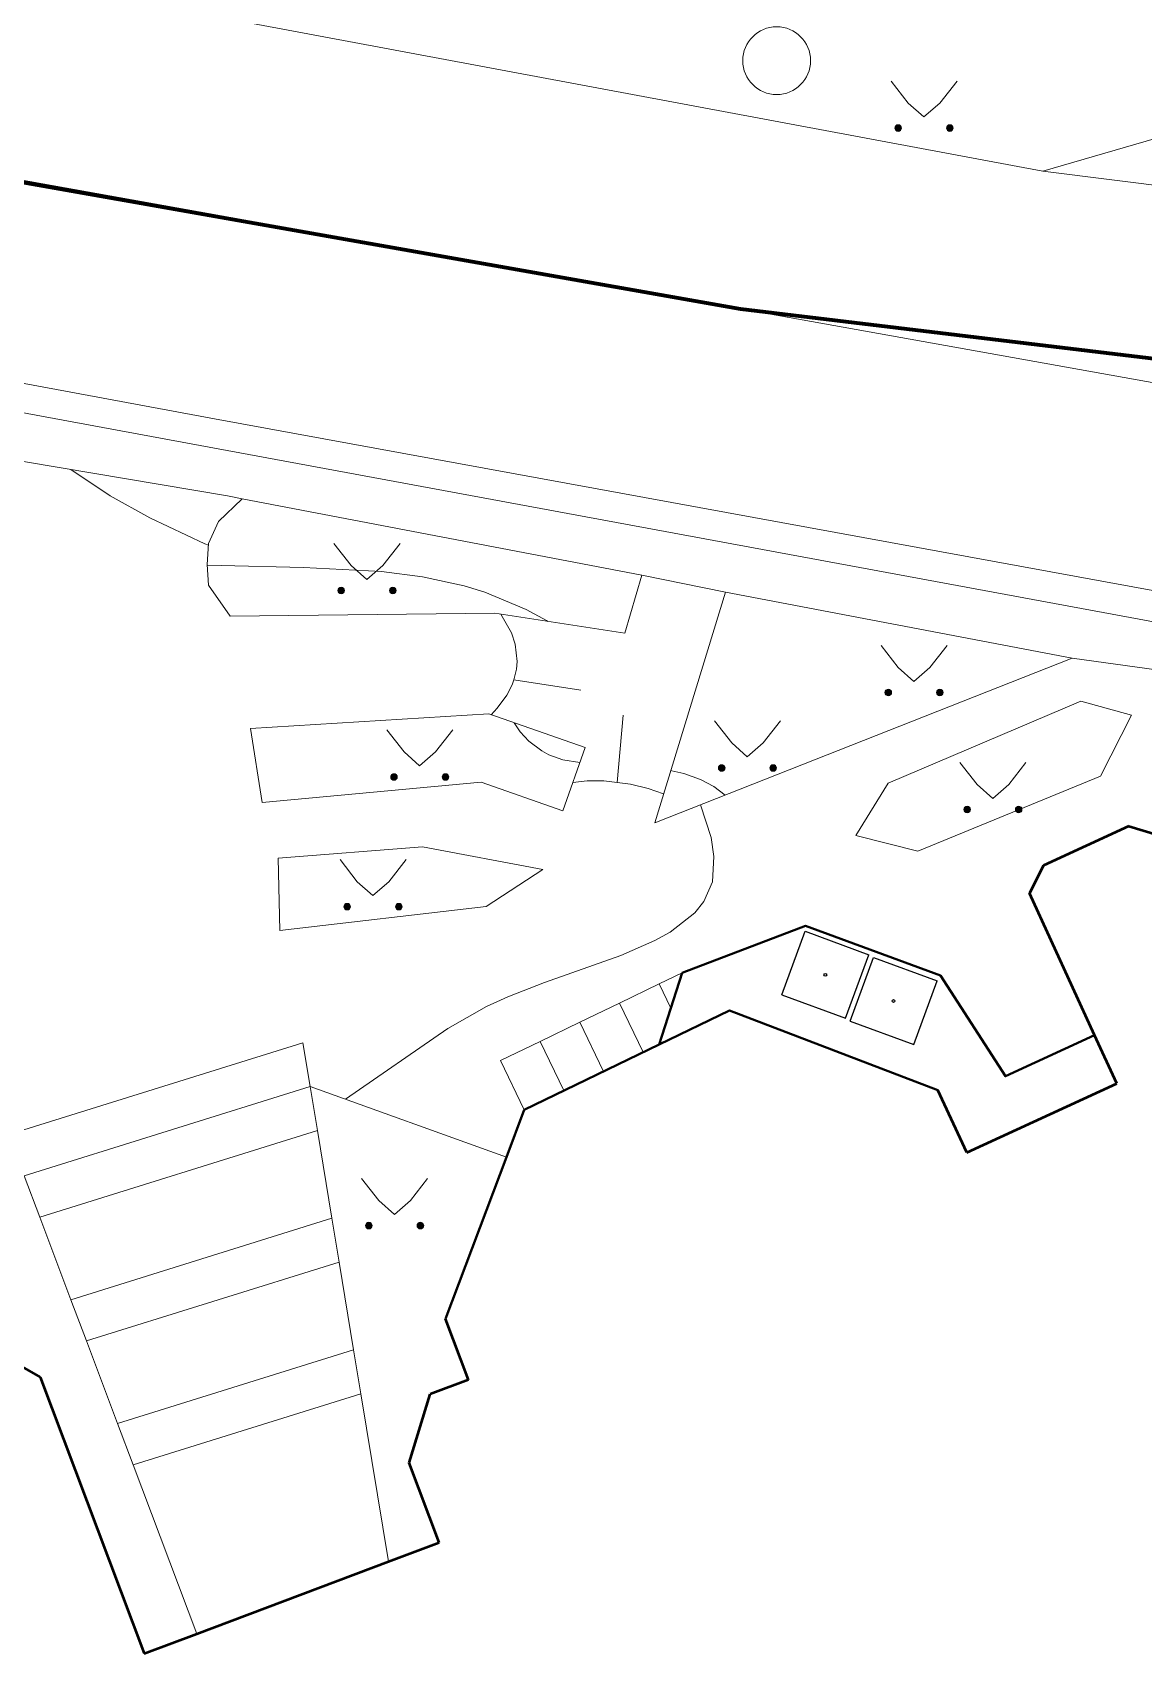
# Model space of a CAD drawing. Extents: x 1000 to 4000, y -5000 to -1000.
# Drawn here: x 1632.51 to 1665.31, y -4673.77 to -4625.92 of the extents above; entities that cross this region are included whole.
import ezdxf

# ---------------------------------------------------------------- set-up
doc = ezdxf.new("R2010")
doc.units = 0
doc.header["$MEASUREMENT"] = 0
for name, color, linetype in [('7', 7, 'CONTINUOUS'), ('границы команд_1', 10, 'CONTINUOUS'), ('СЛОЙ_11', 7, 'CONTINUOUS'), ('СЛОЙ_24', 7, 'CONTINUOUS'), ('СЛОЙ_3', 7, 'CONTINUOUS'), ('СЛОЙ_41', 7, 'CONTINUOUS'), ('СЛОЙ_44', 7, 'CONTINUOUS'), ('СЛОЙ_50', 7, 'CONTINUOUS'), ('СЛОЙ_51', 7, 'CONTINUOUS'), ('СЛОЙ_52', 7, 'CONTINUOUS'), ('СЛОЙ_6', 7, 'CONTINUOUS'), ('СЛОЙ_7', 7, 'CONTINUOUS')]:
    doc.layers.add(name, color=color, linetype=linetype)

# ---------------------------------------------------------------- blocks, each defined once
blk = doc.blocks.new('108_1')
at = {"layer": '7', "color": 121, "linetype": 'Continuous'}
for p, q in [((-1, -0.999), (-1.001, 1.001)), ((-1.001, 1.001), (1, 1.001)), ((0.999, -0.999), (1, 1.001)), ((-1, -0.999), (0.999, -0.999))]:
    blk.add_line(p, q, dxfattribs=at)
blk.add_circle((-0.001, 0.001), 0.041, dxfattribs=at)

msp = doc.modelspace()

# ---------------------------------------------------------------- linework, layer by layer
at = {"layer": 'границы команд_1', "color": 6, "lineweight": 100}
msp.add_lwpolyline([(1232.111, -4386.007), (1363.196, -4532.866), (1381.723, -4552.503), (1403.927, -4569.932), (1443.727, -4590.948), (1468.129, -4601.74), (1562.694, -4618.098), (1653.409, -4634.074), (1688.722, -4638.313), (1704.485, -4638.313), (1722.793, -4634.02), (1760.924, -4607.283), (1770.05, -4590.328), (1775.59, -4571.416), (1777.872, -4554.135), (1774.938, -4530.659), (1770.702, -4517.779), (1633.084, -4319.391), (1619.805, -4295.078), (1612.961, -4276.819), (1612.961, -4259.864)], dxfattribs=at)
at = {"layer": 'СЛОЙ_11', "color": 253, "linetype": 'Continuous', "lineweight": 0}
msp.add_line((1646.498, -4659.114), (1640.703, -4657.035), dxfattribs=at)
at = {"layer": 'СЛОЙ_24', "color": 253, "linetype": 'Continuous', "lineweight": 0}
for points in [[(1520.457, -4618.497), (1520.981, -4617.537), (1522.14, -4616.667), (1523.768, -4616.556), (1544.202, -4620.057), (1585.706, -4627.557), (1601.358, -4630.546), (1637.879, -4637.326), (1671.334, -4643.445), (1676.496, -4643.885)], [(1638.261, -4625.515), (1662.334, -4630.006)], [(1662.334, -4630.006), (1673.93, -4626.645)], [(1625.361, -4637.419), (1625.393, -4637.425), (1638.263, -4639.599), (1638.7, -4639.682)], [(1638.7, -4639.682), (1638.001, -4640.351), (1637.708, -4640.999), (1637.667, -4641.626), (1637.708, -4642.233), (1638.342, -4643.145), (1646.155, -4643.061), (1649.999, -4643.647), (1650.5, -4641.933)], [(1638.7, -4639.682), (1650.5, -4641.933)], [(1650.5, -4641.933), (1652.965, -4642.434)], [(1663.198, -4644.389), (1676.137, -4646.181), (1676.305, -4646.204), (1684.244, -4646.873), (1689.884, -4647.04), (1695.692, -4646.915), (1702.252, -4646.497), (1708.854, -4645.703), (1716.25, -4644.532), (1721.305, -4643.362), (1724.387, -4642.19)], [(1652.965, -4642.434), (1650.876, -4649.247), (1663.198, -4644.389)], [(1652.965, -4642.434), (1663.198, -4644.389)]]:
    msp.add_lwpolyline(points, dxfattribs=at)
for points in [[(1658.647, -4650.083), (1664.036, -4647.868), (1664.956, -4646.071), (1663.452, -4645.653), (1657.77, -4648.077), (1656.809, -4649.624)], [(1638.946, -4646.46), (1645.983, -4646.034), (1648.82, -4647.028), (1648.168, -4648.89), (1645.756, -4648.046), (1639.287, -4648.646)], [(1639.805, -4652.424), (1645.904, -4651.713), (1647.576, -4650.627), (1644.024, -4649.958), (1639.763, -4650.292)]]:
    msp.add_lwpolyline(points, close=True, dxfattribs=at)
at = {"layer": 'СЛОЙ_3', "color": 253, "linetype": 'Continuous', "lineweight": 0}
msp.add_circle((1654.476, -4626.749), 1, dxfattribs=at)
at = {"layer": 'СЛОЙ_41', "color": 253, "linetype": 'Continuous', "lineweight": 0}
for p, q in [((1657.852, -4627.35), (1658.362, -4628)), ((1659.802, -4627.35), (1659.292, -4628)), ((1658.362, -4628), (1658.822, -4628.41)), ((1659.292, -4628), (1658.822, -4628.41)), ((1641.408, -4641.003), (1641.918, -4641.653)), ((1643.358, -4641.003), (1642.848, -4641.653)), ((1641.918, -4641.653), (1642.378, -4642.063)), ((1642.848, -4641.653), (1642.378, -4642.063)), ((1657.558, -4644.011), (1658.068, -4644.661)), ((1659.508, -4644.011), (1658.998, -4644.661)), ((1658.068, -4644.661), (1658.528, -4645.071)), ((1658.998, -4644.661), (1658.528, -4645.071)), ((1642.965, -4646.506), (1643.475, -4647.156)), ((1644.915, -4646.506), (1644.405, -4647.156)), ((1652.64, -4646.24), (1653.15, -4646.89)), ((1654.59, -4646.24), (1654.08, -4646.89)), ((1653.15, -4646.89), (1653.61, -4647.3)), ((1654.08, -4646.89), (1653.61, -4647.3)), ((1643.475, -4647.156), (1643.935, -4647.566)), ((1644.405, -4647.156), (1643.935, -4647.566)), ((1659.886, -4647.468), (1660.396, -4648.118)), ((1661.836, -4647.468), (1661.326, -4648.118)), ((1660.396, -4648.118), (1660.856, -4648.528)), ((1661.326, -4648.118), (1660.856, -4648.528)), ((1641.586, -4650.334), (1642.096, -4650.984)), ((1643.536, -4650.334), (1643.026, -4650.984)), ((1642.096, -4650.984), (1642.556, -4651.394)), ((1643.026, -4650.984), (1642.556, -4651.394)), ((1642.223, -4659.749), (1642.733, -4660.399)), ((1644.173, -4659.749), (1643.663, -4660.399)), ((1642.733, -4660.399), (1643.193, -4660.809)), ((1643.663, -4660.399), (1643.193, -4660.809))]:
    msp.add_line(p, q, dxfattribs=at)
for centre in [(1658.066, -4628.738), (1659.587, -4628.738), (1641.622, -4642.391), (1643.143, -4642.391), (1657.772, -4645.399), (1659.293, -4645.399), (1652.854, -4647.628), (1654.375, -4647.628), (1643.179, -4647.894), (1644.7, -4647.894), (1660.1, -4648.856), (1661.621, -4648.856), (1641.8, -4651.722), (1643.321, -4651.722), (1642.437, -4661.137), (1643.958, -4661.137)]:
    msp.add_circle(centre, 0.0976, dxfattribs=at)
for points in [[(1657.97, -4628.757), (1657.968, -4628.738), (1657.97, -4628.719)], [(1657.975, -4628.775), (1657.97, -4628.719), (1657.975, -4628.701)], [(1657.97, -4628.757), (1657.97, -4628.719), (1657.975, -4628.775)], [(1657.984, -4628.792), (1657.975, -4628.701), (1657.984, -4628.684)], [(1657.975, -4628.775), (1657.975, -4628.701), (1657.984, -4628.792)], [(1657.997, -4628.807), (1657.984, -4628.684), (1657.997, -4628.669)], [(1657.984, -4628.792), (1657.984, -4628.684), (1657.997, -4628.807)], [(1658.011, -4628.819), (1657.997, -4628.669), (1658.011, -4628.657)], [(1657.997, -4628.807), (1657.997, -4628.669), (1658.011, -4628.819)], [(1658.028, -4628.828), (1658.011, -4628.657), (1658.028, -4628.648)], [(1658.011, -4628.819), (1658.011, -4628.657), (1658.028, -4628.828)], [(1658.047, -4628.834), (1658.028, -4628.648), (1658.047, -4628.642)], [(1658.028, -4628.828), (1658.028, -4628.648), (1658.047, -4628.834)], [(1658.066, -4628.836), (1658.047, -4628.642), (1658.066, -4628.64)], [(1658.047, -4628.834), (1658.047, -4628.642), (1658.066, -4628.836)], [(1659.491, -4628.757), (1659.489, -4628.738), (1659.491, -4628.719)], [(1659.496, -4628.775), (1659.491, -4628.719), (1659.496, -4628.701)], [(1659.491, -4628.757), (1659.491, -4628.719), (1659.496, -4628.775)], [(1659.505, -4628.792), (1659.496, -4628.701), (1659.505, -4628.684)], [(1659.496, -4628.775), (1659.496, -4628.701), (1659.505, -4628.792)], [(1659.518, -4628.807), (1659.505, -4628.684), (1659.518, -4628.669)], [(1659.505, -4628.792), (1659.505, -4628.684), (1659.518, -4628.807)], [(1659.532, -4628.819), (1659.518, -4628.669), (1659.532, -4628.657)], [(1659.518, -4628.807), (1659.518, -4628.669), (1659.532, -4628.819)], [(1659.549, -4628.828), (1659.532, -4628.657), (1659.549, -4628.648)], [(1659.532, -4628.819), (1659.532, -4628.657), (1659.549, -4628.828)], [(1659.568, -4628.834), (1659.549, -4628.648), (1659.568, -4628.642)], [(1659.549, -4628.828), (1659.549, -4628.648), (1659.568, -4628.834)], [(1659.587, -4628.836), (1659.568, -4628.642), (1659.587, -4628.64)], [(1659.568, -4628.834), (1659.568, -4628.642), (1659.587, -4628.836)], [(1641.54, -4642.445), (1641.531, -4642.354), (1641.54, -4642.337)], [(1641.553, -4642.46), (1641.54, -4642.337), (1641.553, -4642.322)], [(1641.54, -4642.445), (1641.54, -4642.337), (1641.553, -4642.46)], [(1641.567, -4642.472), (1641.553, -4642.322), (1641.567, -4642.31)], [(1641.553, -4642.46), (1641.553, -4642.322), (1641.567, -4642.472)], [(1641.584, -4642.481), (1641.567, -4642.31), (1641.584, -4642.301)], [(1641.567, -4642.472), (1641.567, -4642.31), (1641.584, -4642.481)], [(1641.603, -4642.487), (1641.584, -4642.301), (1641.603, -4642.295)], [(1641.584, -4642.481), (1641.584, -4642.301), (1641.603, -4642.487)], [(1641.622, -4642.489), (1641.603, -4642.295), (1641.622, -4642.293)], [(1641.603, -4642.487), (1641.603, -4642.295), (1641.622, -4642.489)], [(1643.061, -4642.445), (1643.052, -4642.354), (1643.061, -4642.337)], [(1643.074, -4642.46), (1643.061, -4642.337), (1643.074, -4642.322)], [(1643.061, -4642.445), (1643.061, -4642.337), (1643.074, -4642.46)], [(1643.088, -4642.472), (1643.074, -4642.322), (1643.088, -4642.31)], [(1643.074, -4642.46), (1643.074, -4642.322), (1643.088, -4642.472)], [(1643.105, -4642.481), (1643.088, -4642.31), (1643.105, -4642.301)], [(1643.088, -4642.472), (1643.088, -4642.31), (1643.105, -4642.481)], [(1643.124, -4642.487), (1643.105, -4642.301), (1643.124, -4642.295)], [(1643.105, -4642.481), (1643.105, -4642.301), (1643.124, -4642.487)], [(1643.143, -4642.489), (1643.124, -4642.295), (1643.143, -4642.293)], [(1643.124, -4642.487), (1643.124, -4642.295), (1643.143, -4642.489)], [(1641.526, -4642.41), (1641.524, -4642.391), (1641.526, -4642.372)], [(1641.531, -4642.428), (1641.526, -4642.372), (1641.531, -4642.354)], [(1641.526, -4642.41), (1641.526, -4642.372), (1641.531, -4642.428)], [(1641.531, -4642.428), (1641.531, -4642.354), (1641.54, -4642.445)], [(1643.047, -4642.41), (1643.045, -4642.391), (1643.047, -4642.372)], [(1643.052, -4642.428), (1643.047, -4642.372), (1643.052, -4642.354)], [(1643.047, -4642.41), (1643.047, -4642.372), (1643.052, -4642.428)], [(1643.052, -4642.428), (1643.052, -4642.354), (1643.061, -4642.445)], [(1657.676, -4645.418), (1657.674, -4645.399), (1657.676, -4645.38)], [(1657.681, -4645.436), (1657.676, -4645.38), (1657.681, -4645.362)], [(1657.676, -4645.418), (1657.676, -4645.38), (1657.681, -4645.436)], [(1657.69, -4645.453), (1657.681, -4645.362), (1657.69, -4645.345)], [(1657.681, -4645.436), (1657.681, -4645.362), (1657.69, -4645.453)], [(1657.703, -4645.468), (1657.69, -4645.345), (1657.703, -4645.33)], [(1657.69, -4645.453), (1657.69, -4645.345), (1657.703, -4645.468)], [(1657.717, -4645.48), (1657.703, -4645.33), (1657.717, -4645.318)], [(1657.703, -4645.468), (1657.703, -4645.33), (1657.717, -4645.48)], [(1657.734, -4645.489), (1657.717, -4645.318), (1657.734, -4645.309)], [(1657.717, -4645.48), (1657.717, -4645.318), (1657.734, -4645.489)], [(1657.753, -4645.495), (1657.734, -4645.309), (1657.753, -4645.303)], [(1657.734, -4645.489), (1657.734, -4645.309), (1657.753, -4645.495)], [(1657.772, -4645.497), (1657.753, -4645.303), (1657.772, -4645.301)], [(1657.753, -4645.495), (1657.753, -4645.303), (1657.772, -4645.497)], [(1659.197, -4645.418), (1659.195, -4645.399), (1659.197, -4645.38)], [(1659.202, -4645.436), (1659.197, -4645.38), (1659.202, -4645.362)], [(1659.197, -4645.418), (1659.197, -4645.38), (1659.202, -4645.436)], [(1659.211, -4645.453), (1659.202, -4645.362), (1659.211, -4645.345)], [(1659.202, -4645.436), (1659.202, -4645.362), (1659.211, -4645.453)], [(1659.224, -4645.468), (1659.211, -4645.345), (1659.224, -4645.33)], [(1659.211, -4645.453), (1659.211, -4645.345), (1659.224, -4645.468)], [(1659.238, -4645.48), (1659.224, -4645.33), (1659.238, -4645.318)], [(1659.224, -4645.468), (1659.224, -4645.33), (1659.238, -4645.48)], [(1659.255, -4645.489), (1659.238, -4645.318), (1659.255, -4645.309)], [(1659.238, -4645.48), (1659.238, -4645.318), (1659.255, -4645.489)], [(1659.274, -4645.495), (1659.255, -4645.309), (1659.274, -4645.303)], [(1659.255, -4645.489), (1659.255, -4645.309), (1659.274, -4645.495)], [(1659.293, -4645.497), (1659.274, -4645.303), (1659.293, -4645.301)], [(1659.274, -4645.495), (1659.274, -4645.303), (1659.293, -4645.497)], [(1652.758, -4647.647), (1652.756, -4647.628), (1652.758, -4647.609)], [(1652.763, -4647.665), (1652.758, -4647.609), (1652.763, -4647.591)], [(1652.758, -4647.647), (1652.758, -4647.609), (1652.763, -4647.665)], [(1652.772, -4647.682), (1652.763, -4647.591), (1652.772, -4647.574)], [(1652.763, -4647.665), (1652.763, -4647.591), (1652.772, -4647.682)], [(1652.785, -4647.697), (1652.772, -4647.574), (1652.785, -4647.559)], [(1652.772, -4647.682), (1652.772, -4647.574), (1652.785, -4647.697)], [(1652.799, -4647.709), (1652.785, -4647.559), (1652.799, -4647.547)], [(1652.785, -4647.697), (1652.785, -4647.559), (1652.799, -4647.709)], [(1652.816, -4647.718), (1652.799, -4647.547), (1652.816, -4647.538)], [(1652.799, -4647.709), (1652.799, -4647.547), (1652.816, -4647.718)], [(1652.835, -4647.724), (1652.816, -4647.538), (1652.835, -4647.532)], [(1652.816, -4647.718), (1652.816, -4647.538), (1652.835, -4647.724)], [(1652.854, -4647.726), (1652.835, -4647.532), (1652.854, -4647.53)], [(1652.835, -4647.724), (1652.835, -4647.532), (1652.854, -4647.726)], [(1654.279, -4647.647), (1654.277, -4647.628), (1654.279, -4647.609)], [(1654.284, -4647.665), (1654.279, -4647.609), (1654.284, -4647.591)], [(1654.279, -4647.647), (1654.279, -4647.609), (1654.284, -4647.665)], [(1654.293, -4647.682), (1654.284, -4647.591), (1654.293, -4647.574)], [(1654.284, -4647.665), (1654.284, -4647.591), (1654.293, -4647.682)], [(1654.306, -4647.697), (1654.293, -4647.574), (1654.306, -4647.559)], [(1654.293, -4647.682), (1654.293, -4647.574), (1654.306, -4647.697)], [(1654.32, -4647.709), (1654.306, -4647.559), (1654.32, -4647.547)], [(1654.306, -4647.697), (1654.306, -4647.559), (1654.32, -4647.709)], [(1654.337, -4647.718), (1654.32, -4647.547), (1654.337, -4647.538)], [(1654.32, -4647.709), (1654.32, -4647.547), (1654.337, -4647.718)], [(1654.356, -4647.724), (1654.337, -4647.538), (1654.356, -4647.532)], [(1654.337, -4647.718), (1654.337, -4647.538), (1654.356, -4647.724)], [(1654.375, -4647.726), (1654.356, -4647.532), (1654.375, -4647.53)], [(1654.356, -4647.724), (1654.356, -4647.532), (1654.375, -4647.726)], [(1643.083, -4647.913), (1643.081, -4647.894), (1643.083, -4647.875)], [(1643.088, -4647.931), (1643.083, -4647.875), (1643.088, -4647.857)], [(1643.083, -4647.913), (1643.083, -4647.875), (1643.088, -4647.931)], [(1643.097, -4647.948), (1643.088, -4647.857), (1643.097, -4647.84)], [(1643.088, -4647.931), (1643.088, -4647.857), (1643.097, -4647.948)], [(1643.11, -4647.963), (1643.097, -4647.84), (1643.11, -4647.825)], [(1643.097, -4647.948), (1643.097, -4647.84), (1643.11, -4647.963)], [(1643.124, -4647.975), (1643.11, -4647.825), (1643.124, -4647.813)], [(1643.11, -4647.963), (1643.11, -4647.825), (1643.124, -4647.975)], [(1643.141, -4647.984), (1643.124, -4647.813), (1643.141, -4647.804)], [(1643.124, -4647.975), (1643.124, -4647.813), (1643.141, -4647.984)], [(1643.16, -4647.99), (1643.141, -4647.804), (1643.16, -4647.798)], [(1643.141, -4647.984), (1643.141, -4647.804), (1643.16, -4647.99)], [(1643.179, -4647.992), (1643.16, -4647.798), (1643.179, -4647.796)], [(1643.16, -4647.99), (1643.16, -4647.798), (1643.179, -4647.992)], [(1644.604, -4647.913), (1644.602, -4647.894), (1644.604, -4647.875)], [(1644.609, -4647.931), (1644.604, -4647.875), (1644.609, -4647.857)], [(1644.604, -4647.913), (1644.604, -4647.875), (1644.609, -4647.931)], [(1644.618, -4647.948), (1644.609, -4647.857), (1644.618, -4647.84)], [(1644.609, -4647.931), (1644.609, -4647.857), (1644.618, -4647.948)], [(1644.631, -4647.963), (1644.618, -4647.84), (1644.631, -4647.825)], [(1644.618, -4647.948), (1644.618, -4647.84), (1644.631, -4647.963)], [(1644.645, -4647.975), (1644.631, -4647.825), (1644.645, -4647.813)], [(1644.631, -4647.963), (1644.631, -4647.825), (1644.645, -4647.975)], [(1644.662, -4647.984), (1644.645, -4647.813), (1644.662, -4647.804)], [(1644.645, -4647.975), (1644.645, -4647.813), (1644.662, -4647.984)], [(1644.681, -4647.99), (1644.662, -4647.804), (1644.681, -4647.798)], [(1644.662, -4647.984), (1644.662, -4647.804), (1644.681, -4647.99)], [(1644.7, -4647.992), (1644.681, -4647.798), (1644.7, -4647.796)], [(1644.681, -4647.99), (1644.681, -4647.798), (1644.7, -4647.992)], [(1660.004, -4648.875), (1660.002, -4648.856), (1660.004, -4648.837)], [(1660.009, -4648.893), (1660.004, -4648.837), (1660.009, -4648.819)], [(1660.004, -4648.875), (1660.004, -4648.837), (1660.009, -4648.893)], [(1660.018, -4648.91), (1660.009, -4648.819), (1660.018, -4648.802)], [(1660.009, -4648.893), (1660.009, -4648.819), (1660.018, -4648.91)], [(1660.031, -4648.925), (1660.018, -4648.802), (1660.031, -4648.787)], [(1660.018, -4648.91), (1660.018, -4648.802), (1660.031, -4648.925)], [(1660.045, -4648.937), (1660.031, -4648.787), (1660.045, -4648.775)], [(1660.031, -4648.925), (1660.031, -4648.787), (1660.045, -4648.937)], [(1660.062, -4648.946), (1660.045, -4648.775), (1660.062, -4648.766)], [(1660.045, -4648.937), (1660.045, -4648.775), (1660.062, -4648.946)], [(1660.081, -4648.952), (1660.062, -4648.766), (1660.081, -4648.76)], [(1660.062, -4648.946), (1660.062, -4648.766), (1660.081, -4648.952)], [(1660.1, -4648.954), (1660.081, -4648.76), (1660.1, -4648.758)], [(1660.081, -4648.952), (1660.081, -4648.76), (1660.1, -4648.954)], [(1661.525, -4648.875), (1661.523, -4648.856), (1661.525, -4648.837)], [(1661.53, -4648.893), (1661.525, -4648.837), (1661.53, -4648.819)], [(1661.525, -4648.875), (1661.525, -4648.837), (1661.53, -4648.893)], [(1661.539, -4648.91), (1661.53, -4648.819), (1661.539, -4648.802)], [(1661.53, -4648.893), (1661.53, -4648.819), (1661.539, -4648.91)], [(1661.552, -4648.925), (1661.539, -4648.802), (1661.552, -4648.787)], [(1661.539, -4648.91), (1661.539, -4648.802), (1661.552, -4648.925)], [(1661.566, -4648.937), (1661.552, -4648.787), (1661.566, -4648.775)], [(1661.552, -4648.925), (1661.552, -4648.787), (1661.566, -4648.937)], [(1661.583, -4648.946), (1661.566, -4648.775), (1661.583, -4648.766)], [(1661.566, -4648.937), (1661.566, -4648.775), (1661.583, -4648.946)], [(1661.602, -4648.952), (1661.583, -4648.766), (1661.602, -4648.76)], [(1661.583, -4648.946), (1661.583, -4648.766), (1661.602, -4648.952)], [(1661.621, -4648.954), (1661.602, -4648.76), (1661.621, -4648.758)], [(1661.602, -4648.952), (1661.602, -4648.76), (1661.621, -4648.954)], [(1641.704, -4651.741), (1641.702, -4651.722), (1641.704, -4651.703)], [(1641.709, -4651.759), (1641.704, -4651.703), (1641.709, -4651.685)], [(1641.704, -4651.741), (1641.704, -4651.703), (1641.709, -4651.759)], [(1641.718, -4651.776), (1641.709, -4651.685), (1641.718, -4651.668)], [(1641.709, -4651.759), (1641.709, -4651.685), (1641.718, -4651.776)], [(1641.731, -4651.791), (1641.718, -4651.668), (1641.731, -4651.653)], [(1641.718, -4651.776), (1641.718, -4651.668), (1641.731, -4651.791)], [(1641.745, -4651.803), (1641.731, -4651.653), (1641.745, -4651.641)], [(1641.731, -4651.791), (1641.731, -4651.653), (1641.745, -4651.803)], [(1641.762, -4651.812), (1641.745, -4651.641), (1641.762, -4651.632)], [(1641.745, -4651.803), (1641.745, -4651.641), (1641.762, -4651.812)], [(1641.781, -4651.818), (1641.762, -4651.632), (1641.781, -4651.626)], [(1641.762, -4651.812), (1641.762, -4651.632), (1641.781, -4651.818)], [(1641.8, -4651.82), (1641.781, -4651.626), (1641.8, -4651.624)], [(1641.781, -4651.818), (1641.781, -4651.626), (1641.8, -4651.82)], [(1643.225, -4651.741), (1643.223, -4651.722), (1643.225, -4651.703)], [(1643.23, -4651.759), (1643.225, -4651.703), (1643.23, -4651.685)], [(1643.225, -4651.741), (1643.225, -4651.703), (1643.23, -4651.759)], [(1643.239, -4651.776), (1643.23, -4651.685), (1643.239, -4651.668)], [(1643.23, -4651.759), (1643.23, -4651.685), (1643.239, -4651.776)], [(1643.252, -4651.791), (1643.239, -4651.668), (1643.252, -4651.653)], [(1643.239, -4651.776), (1643.239, -4651.668), (1643.252, -4651.791)], [(1643.266, -4651.803), (1643.252, -4651.653), (1643.266, -4651.641)], [(1643.252, -4651.791), (1643.252, -4651.653), (1643.266, -4651.803)], [(1643.283, -4651.812), (1643.266, -4651.641), (1643.283, -4651.632)], [(1643.266, -4651.803), (1643.266, -4651.641), (1643.283, -4651.812)], [(1643.302, -4651.818), (1643.283, -4651.632), (1643.302, -4651.626)], [(1643.283, -4651.812), (1643.283, -4651.632), (1643.302, -4651.818)], [(1643.321, -4651.82), (1643.302, -4651.626), (1643.321, -4651.624)], [(1643.302, -4651.818), (1643.302, -4651.626), (1643.321, -4651.82)], [(1642.341, -4661.156), (1642.339, -4661.137), (1642.341, -4661.118)], [(1642.346, -4661.174), (1642.341, -4661.118), (1642.346, -4661.1)], [(1642.341, -4661.156), (1642.341, -4661.118), (1642.346, -4661.174)], [(1642.355, -4661.191), (1642.346, -4661.1), (1642.355, -4661.083)], [(1642.346, -4661.174), (1642.346, -4661.1), (1642.355, -4661.191)], [(1642.368, -4661.206), (1642.355, -4661.083), (1642.368, -4661.068)], [(1642.355, -4661.191), (1642.355, -4661.083), (1642.368, -4661.206)], [(1642.382, -4661.218), (1642.368, -4661.068), (1642.382, -4661.056)], [(1642.368, -4661.206), (1642.368, -4661.068), (1642.382, -4661.218)], [(1642.399, -4661.227), (1642.382, -4661.056), (1642.399, -4661.047)], [(1642.382, -4661.218), (1642.382, -4661.056), (1642.399, -4661.227)], [(1642.418, -4661.233), (1642.399, -4661.047), (1642.418, -4661.041)], [(1642.399, -4661.227), (1642.399, -4661.047), (1642.418, -4661.233)], [(1642.437, -4661.235), (1642.418, -4661.041), (1642.437, -4661.039)], [(1642.418, -4661.233), (1642.418, -4661.041), (1642.437, -4661.235)], [(1643.862, -4661.156), (1643.86, -4661.137), (1643.862, -4661.118)], [(1643.867, -4661.174), (1643.862, -4661.118), (1643.867, -4661.1)], [(1643.862, -4661.156), (1643.862, -4661.118), (1643.867, -4661.174)], [(1643.876, -4661.191), (1643.867, -4661.1), (1643.876, -4661.083)], [(1643.867, -4661.174), (1643.867, -4661.1), (1643.876, -4661.191)], [(1643.889, -4661.206), (1643.876, -4661.083), (1643.889, -4661.068)], [(1643.876, -4661.191), (1643.876, -4661.083), (1643.889, -4661.206)], [(1643.903, -4661.218), (1643.889, -4661.068), (1643.903, -4661.056)], [(1643.889, -4661.206), (1643.889, -4661.068), (1643.903, -4661.218)], [(1643.92, -4661.227), (1643.903, -4661.056), (1643.92, -4661.047)], [(1643.903, -4661.218), (1643.903, -4661.056), (1643.92, -4661.227)], [(1643.939, -4661.233), (1643.92, -4661.047), (1643.939, -4661.041)], [(1643.92, -4661.227), (1643.92, -4661.047), (1643.939, -4661.233)], [(1643.958, -4661.235), (1643.939, -4661.041), (1643.958, -4661.039)], [(1643.939, -4661.233), (1643.939, -4661.041), (1643.958, -4661.235)]]:
    msp.add_solid(points, dxfattribs=at)
at = {"layer": 'СЛОЙ_41', "color": 253, "linetype": 'Continuous', "lineweight": 0, "extrusion": (0, 0, -1)}
for points in [[(-1658.066, -4628.836), (-1658.066, -4628.64), (-1658.085, -4628.834)], [(-1658.085, -4628.834), (-1658.066, -4628.64), (-1658.085, -4628.642)], [(-1658.085, -4628.834), (-1658.085, -4628.642), (-1658.103, -4628.828)], [(-1658.103, -4628.828), (-1658.085, -4628.642), (-1658.103, -4628.648)], [(-1658.103, -4628.828), (-1658.103, -4628.648), (-1658.12, -4628.819)], [(-1658.12, -4628.819), (-1658.103, -4628.648), (-1658.12, -4628.657)], [(-1658.12, -4628.819), (-1658.12, -4628.657), (-1658.135, -4628.807)], [(-1658.135, -4628.807), (-1658.12, -4628.657), (-1658.135, -4628.669)], [(-1658.135, -4628.807), (-1658.135, -4628.669), (-1658.147, -4628.792)], [(-1658.147, -4628.792), (-1658.135, -4628.669), (-1658.147, -4628.684)], [(-1658.147, -4628.792), (-1658.147, -4628.684), (-1658.156, -4628.775)], [(-1658.156, -4628.775), (-1658.147, -4628.684), (-1658.156, -4628.701)], [(-1658.156, -4628.775), (-1658.156, -4628.701), (-1658.161, -4628.757)], [(-1658.161, -4628.757), (-1658.156, -4628.701), (-1658.161, -4628.719)], [(-1658.161, -4628.757), (-1658.161, -4628.719), (-1658.163, -4628.738)], [(-1659.587, -4628.836), (-1659.587, -4628.64), (-1659.606, -4628.834)], [(-1659.606, -4628.834), (-1659.587, -4628.64), (-1659.606, -4628.642)], [(-1659.606, -4628.834), (-1659.606, -4628.642), (-1659.624, -4628.828)], [(-1659.624, -4628.828), (-1659.606, -4628.642), (-1659.624, -4628.648)], [(-1659.624, -4628.828), (-1659.624, -4628.648), (-1659.641, -4628.819)], [(-1659.641, -4628.819), (-1659.624, -4628.648), (-1659.641, -4628.657)], [(-1659.641, -4628.819), (-1659.641, -4628.657), (-1659.656, -4628.807)], [(-1659.656, -4628.807), (-1659.641, -4628.657), (-1659.656, -4628.669)], [(-1659.656, -4628.807), (-1659.656, -4628.669), (-1659.668, -4628.792)], [(-1659.668, -4628.792), (-1659.656, -4628.669), (-1659.668, -4628.684)], [(-1659.668, -4628.792), (-1659.668, -4628.684), (-1659.677, -4628.775)], [(-1659.677, -4628.775), (-1659.668, -4628.684), (-1659.677, -4628.701)], [(-1659.677, -4628.775), (-1659.677, -4628.701), (-1659.682, -4628.757)], [(-1659.682, -4628.757), (-1659.677, -4628.701), (-1659.682, -4628.719)], [(-1659.682, -4628.757), (-1659.682, -4628.719), (-1659.684, -4628.738)], [(-1641.622, -4642.489), (-1641.622, -4642.293), (-1641.641, -4642.487)], [(-1641.641, -4642.487), (-1641.622, -4642.293), (-1641.641, -4642.295)], [(-1641.641, -4642.487), (-1641.641, -4642.295), (-1641.659, -4642.481)], [(-1641.659, -4642.481), (-1641.641, -4642.295), (-1641.659, -4642.301)], [(-1641.659, -4642.481), (-1641.659, -4642.301), (-1641.676, -4642.472)], [(-1641.676, -4642.472), (-1641.659, -4642.301), (-1641.676, -4642.31)], [(-1641.676, -4642.472), (-1641.676, -4642.31), (-1641.691, -4642.46)], [(-1641.691, -4642.46), (-1641.676, -4642.31), (-1641.691, -4642.322)], [(-1641.691, -4642.46), (-1641.691, -4642.322), (-1641.703, -4642.445)], [(-1641.703, -4642.445), (-1641.691, -4642.322), (-1641.703, -4642.337)], [(-1641.703, -4642.445), (-1641.703, -4642.337), (-1641.712, -4642.428)], [(-1641.712, -4642.428), (-1641.703, -4642.337), (-1641.712, -4642.354)], [(-1643.143, -4642.489), (-1643.143, -4642.293), (-1643.162, -4642.487)], [(-1643.162, -4642.487), (-1643.143, -4642.293), (-1643.162, -4642.295)], [(-1643.162, -4642.487), (-1643.162, -4642.295), (-1643.18, -4642.481)], [(-1643.18, -4642.481), (-1643.162, -4642.295), (-1643.18, -4642.301)], [(-1643.18, -4642.481), (-1643.18, -4642.301), (-1643.197, -4642.472)], [(-1643.197, -4642.472), (-1643.18, -4642.301), (-1643.197, -4642.31)], [(-1643.197, -4642.472), (-1643.197, -4642.31), (-1643.212, -4642.46)], [(-1643.212, -4642.46), (-1643.197, -4642.31), (-1643.212, -4642.322)], [(-1643.212, -4642.46), (-1643.212, -4642.322), (-1643.224, -4642.445)], [(-1643.224, -4642.445), (-1643.212, -4642.322), (-1643.224, -4642.337)], [(-1643.224, -4642.445), (-1643.224, -4642.337), (-1643.233, -4642.428)], [(-1643.233, -4642.428), (-1643.224, -4642.337), (-1643.233, -4642.354)], [(-1641.712, -4642.428), (-1641.712, -4642.354), (-1641.717, -4642.41)], [(-1641.717, -4642.41), (-1641.712, -4642.354), (-1641.717, -4642.372)], [(-1641.717, -4642.41), (-1641.717, -4642.372), (-1641.719, -4642.391)], [(-1643.233, -4642.428), (-1643.233, -4642.354), (-1643.238, -4642.41)], [(-1643.238, -4642.41), (-1643.233, -4642.354), (-1643.238, -4642.372)], [(-1643.238, -4642.41), (-1643.238, -4642.372), (-1643.24, -4642.391)], [(-1657.772, -4645.497), (-1657.772, -4645.301), (-1657.791, -4645.495)], [(-1657.791, -4645.495), (-1657.772, -4645.301), (-1657.791, -4645.303)], [(-1657.791, -4645.495), (-1657.791, -4645.303), (-1657.809, -4645.489)], [(-1657.809, -4645.489), (-1657.791, -4645.303), (-1657.809, -4645.309)], [(-1657.809, -4645.489), (-1657.809, -4645.309), (-1657.826, -4645.48)], [(-1657.826, -4645.48), (-1657.809, -4645.309), (-1657.826, -4645.318)], [(-1657.826, -4645.48), (-1657.826, -4645.318), (-1657.841, -4645.468)], [(-1657.841, -4645.468), (-1657.826, -4645.318), (-1657.841, -4645.33)], [(-1657.841, -4645.468), (-1657.841, -4645.33), (-1657.853, -4645.453)], [(-1657.853, -4645.453), (-1657.841, -4645.33), (-1657.853, -4645.345)], [(-1657.853, -4645.453), (-1657.853, -4645.345), (-1657.862, -4645.436)], [(-1657.862, -4645.436), (-1657.853, -4645.345), (-1657.862, -4645.362)], [(-1657.862, -4645.436), (-1657.862, -4645.362), (-1657.867, -4645.418)], [(-1657.867, -4645.418), (-1657.862, -4645.362), (-1657.867, -4645.38)], [(-1657.867, -4645.418), (-1657.867, -4645.38), (-1657.869, -4645.399)], [(-1659.293, -4645.497), (-1659.293, -4645.301), (-1659.312, -4645.495)], [(-1659.312, -4645.495), (-1659.293, -4645.301), (-1659.312, -4645.303)], [(-1659.312, -4645.495), (-1659.312, -4645.303), (-1659.33, -4645.489)], [(-1659.33, -4645.489), (-1659.312, -4645.303), (-1659.33, -4645.309)], [(-1659.33, -4645.489), (-1659.33, -4645.309), (-1659.347, -4645.48)], [(-1659.347, -4645.48), (-1659.33, -4645.309), (-1659.347, -4645.318)], [(-1659.347, -4645.48), (-1659.347, -4645.318), (-1659.362, -4645.468)], [(-1659.362, -4645.468), (-1659.347, -4645.318), (-1659.362, -4645.33)], [(-1659.362, -4645.468), (-1659.362, -4645.33), (-1659.374, -4645.453)], [(-1659.374, -4645.453), (-1659.362, -4645.33), (-1659.374, -4645.345)], [(-1659.374, -4645.453), (-1659.374, -4645.345), (-1659.383, -4645.436)], [(-1659.383, -4645.436), (-1659.374, -4645.345), (-1659.383, -4645.362)], [(-1659.383, -4645.436), (-1659.383, -4645.362), (-1659.388, -4645.418)], [(-1659.388, -4645.418), (-1659.383, -4645.362), (-1659.388, -4645.38)], [(-1659.388, -4645.418), (-1659.388, -4645.38), (-1659.39, -4645.399)], [(-1652.854, -4647.726), (-1652.854, -4647.53), (-1652.873, -4647.724)], [(-1652.873, -4647.724), (-1652.854, -4647.53), (-1652.873, -4647.532)], [(-1652.873, -4647.724), (-1652.873, -4647.532), (-1652.891, -4647.718)], [(-1652.891, -4647.718), (-1652.873, -4647.532), (-1652.891, -4647.538)], [(-1652.891, -4647.718), (-1652.891, -4647.538), (-1652.908, -4647.709)], [(-1652.908, -4647.709), (-1652.891, -4647.538), (-1652.908, -4647.547)], [(-1652.908, -4647.709), (-1652.908, -4647.547), (-1652.923, -4647.697)], [(-1652.923, -4647.697), (-1652.908, -4647.547), (-1652.923, -4647.559)], [(-1652.923, -4647.697), (-1652.923, -4647.559), (-1652.935, -4647.682)], [(-1652.935, -4647.682), (-1652.923, -4647.559), (-1652.935, -4647.574)], [(-1652.935, -4647.682), (-1652.935, -4647.574), (-1652.944, -4647.665)], [(-1652.944, -4647.665), (-1652.935, -4647.574), (-1652.944, -4647.591)], [(-1652.944, -4647.665), (-1652.944, -4647.591), (-1652.949, -4647.647)], [(-1652.949, -4647.647), (-1652.944, -4647.591), (-1652.949, -4647.609)], [(-1652.949, -4647.647), (-1652.949, -4647.609), (-1652.951, -4647.628)], [(-1654.375, -4647.726), (-1654.375, -4647.53), (-1654.394, -4647.724)], [(-1654.394, -4647.724), (-1654.375, -4647.53), (-1654.394, -4647.532)], [(-1654.394, -4647.724), (-1654.394, -4647.532), (-1654.412, -4647.718)], [(-1654.412, -4647.718), (-1654.394, -4647.532), (-1654.412, -4647.538)], [(-1654.412, -4647.718), (-1654.412, -4647.538), (-1654.429, -4647.709)], [(-1654.429, -4647.709), (-1654.412, -4647.538), (-1654.429, -4647.547)], [(-1654.429, -4647.709), (-1654.429, -4647.547), (-1654.444, -4647.697)], [(-1654.444, -4647.697), (-1654.429, -4647.547), (-1654.444, -4647.559)], [(-1654.444, -4647.697), (-1654.444, -4647.559), (-1654.456, -4647.682)], [(-1654.456, -4647.682), (-1654.444, -4647.559), (-1654.456, -4647.574)], [(-1654.456, -4647.682), (-1654.456, -4647.574), (-1654.465, -4647.665)], [(-1654.465, -4647.665), (-1654.456, -4647.574), (-1654.465, -4647.591)], [(-1654.465, -4647.665), (-1654.465, -4647.591), (-1654.47, -4647.647)], [(-1654.47, -4647.647), (-1654.465, -4647.591), (-1654.47, -4647.609)], [(-1654.47, -4647.647), (-1654.47, -4647.609), (-1654.472, -4647.628)], [(-1643.179, -4647.992), (-1643.179, -4647.796), (-1643.198, -4647.99)], [(-1643.198, -4647.99), (-1643.179, -4647.796), (-1643.198, -4647.798)], [(-1643.198, -4647.99), (-1643.198, -4647.798), (-1643.216, -4647.984)], [(-1643.216, -4647.984), (-1643.198, -4647.798), (-1643.216, -4647.804)], [(-1643.216, -4647.984), (-1643.216, -4647.804), (-1643.233, -4647.975)], [(-1643.233, -4647.975), (-1643.216, -4647.804), (-1643.233, -4647.813)], [(-1643.233, -4647.975), (-1643.233, -4647.813), (-1643.248, -4647.963)], [(-1643.248, -4647.963), (-1643.233, -4647.813), (-1643.248, -4647.825)], [(-1643.248, -4647.963), (-1643.248, -4647.825), (-1643.26, -4647.948)], [(-1643.26, -4647.948), (-1643.248, -4647.825), (-1643.26, -4647.84)], [(-1643.26, -4647.948), (-1643.26, -4647.84), (-1643.269, -4647.931)], [(-1643.269, -4647.931), (-1643.26, -4647.84), (-1643.269, -4647.857)], [(-1643.269, -4647.931), (-1643.269, -4647.857), (-1643.274, -4647.913)], [(-1643.274, -4647.913), (-1643.269, -4647.857), (-1643.274, -4647.875)], [(-1643.274, -4647.913), (-1643.274, -4647.875), (-1643.276, -4647.894)], [(-1644.7, -4647.992), (-1644.7, -4647.796), (-1644.719, -4647.99)], [(-1644.719, -4647.99), (-1644.7, -4647.796), (-1644.719, -4647.798)], [(-1644.719, -4647.99), (-1644.719, -4647.798), (-1644.737, -4647.984)], [(-1644.737, -4647.984), (-1644.719, -4647.798), (-1644.737, -4647.804)], [(-1644.737, -4647.984), (-1644.737, -4647.804), (-1644.754, -4647.975)], [(-1644.754, -4647.975), (-1644.737, -4647.804), (-1644.754, -4647.813)], [(-1644.754, -4647.975), (-1644.754, -4647.813), (-1644.769, -4647.963)], [(-1644.769, -4647.963), (-1644.754, -4647.813), (-1644.769, -4647.825)], [(-1644.769, -4647.963), (-1644.769, -4647.825), (-1644.781, -4647.948)], [(-1644.781, -4647.948), (-1644.769, -4647.825), (-1644.781, -4647.84)], [(-1644.781, -4647.948), (-1644.781, -4647.84), (-1644.79, -4647.931)], [(-1644.79, -4647.931), (-1644.781, -4647.84), (-1644.79, -4647.857)], [(-1644.79, -4647.931), (-1644.79, -4647.857), (-1644.795, -4647.913)], [(-1644.795, -4647.913), (-1644.79, -4647.857), (-1644.795, -4647.875)], [(-1644.795, -4647.913), (-1644.795, -4647.875), (-1644.797, -4647.894)], [(-1660.1, -4648.954), (-1660.1, -4648.758), (-1660.119, -4648.952)], [(-1660.119, -4648.952), (-1660.1, -4648.758), (-1660.119, -4648.76)], [(-1660.119, -4648.952), (-1660.119, -4648.76), (-1660.137, -4648.946)], [(-1660.137, -4648.946), (-1660.119, -4648.76), (-1660.137, -4648.766)], [(-1660.137, -4648.946), (-1660.137, -4648.766), (-1660.154, -4648.937)], [(-1660.154, -4648.937), (-1660.137, -4648.766), (-1660.154, -4648.775)], [(-1660.154, -4648.937), (-1660.154, -4648.775), (-1660.169, -4648.925)], [(-1660.169, -4648.925), (-1660.154, -4648.775), (-1660.169, -4648.787)], [(-1660.169, -4648.925), (-1660.169, -4648.787), (-1660.181, -4648.91)], [(-1660.181, -4648.91), (-1660.169, -4648.787), (-1660.181, -4648.802)], [(-1660.181, -4648.91), (-1660.181, -4648.802), (-1660.19, -4648.893)], [(-1660.19, -4648.893), (-1660.181, -4648.802), (-1660.19, -4648.819)], [(-1660.19, -4648.893), (-1660.19, -4648.819), (-1660.195, -4648.875)], [(-1660.195, -4648.875), (-1660.19, -4648.819), (-1660.195, -4648.837)], [(-1660.195, -4648.875), (-1660.195, -4648.837), (-1660.197, -4648.856)], [(-1661.621, -4648.954), (-1661.621, -4648.758), (-1661.64, -4648.952)], [(-1661.64, -4648.952), (-1661.621, -4648.758), (-1661.64, -4648.76)], [(-1661.64, -4648.952), (-1661.64, -4648.76), (-1661.658, -4648.946)], [(-1661.658, -4648.946), (-1661.64, -4648.76), (-1661.658, -4648.766)], [(-1661.658, -4648.946), (-1661.658, -4648.766), (-1661.675, -4648.937)], [(-1661.675, -4648.937), (-1661.658, -4648.766), (-1661.675, -4648.775)], [(-1661.675, -4648.937), (-1661.675, -4648.775), (-1661.69, -4648.925)], [(-1661.69, -4648.925), (-1661.675, -4648.775), (-1661.69, -4648.787)], [(-1661.69, -4648.925), (-1661.69, -4648.787), (-1661.702, -4648.91)], [(-1661.702, -4648.91), (-1661.69, -4648.787), (-1661.702, -4648.802)], [(-1661.702, -4648.91), (-1661.702, -4648.802), (-1661.711, -4648.893)], [(-1661.711, -4648.893), (-1661.702, -4648.802), (-1661.711, -4648.819)], [(-1661.711, -4648.893), (-1661.711, -4648.819), (-1661.716, -4648.875)], [(-1661.716, -4648.875), (-1661.711, -4648.819), (-1661.716, -4648.837)], [(-1661.716, -4648.875), (-1661.716, -4648.837), (-1661.718, -4648.856)], [(-1641.8, -4651.82), (-1641.8, -4651.624), (-1641.819, -4651.818)], [(-1641.819, -4651.818), (-1641.8, -4651.624), (-1641.819, -4651.626)], [(-1641.819, -4651.818), (-1641.819, -4651.626), (-1641.837, -4651.812)], [(-1641.837, -4651.812), (-1641.819, -4651.626), (-1641.837, -4651.632)], [(-1641.837, -4651.812), (-1641.837, -4651.632), (-1641.854, -4651.803)], [(-1641.854, -4651.803), (-1641.837, -4651.632), (-1641.854, -4651.641)], [(-1641.854, -4651.803), (-1641.854, -4651.641), (-1641.869, -4651.791)], [(-1641.869, -4651.791), (-1641.854, -4651.641), (-1641.869, -4651.653)], [(-1641.869, -4651.791), (-1641.869, -4651.653), (-1641.881, -4651.776)], [(-1641.881, -4651.776), (-1641.869, -4651.653), (-1641.881, -4651.668)], [(-1641.881, -4651.776), (-1641.881, -4651.668), (-1641.89, -4651.759)], [(-1641.89, -4651.759), (-1641.881, -4651.668), (-1641.89, -4651.685)], [(-1641.89, -4651.759), (-1641.89, -4651.685), (-1641.895, -4651.741)], [(-1641.895, -4651.741), (-1641.89, -4651.685), (-1641.895, -4651.703)], [(-1641.895, -4651.741), (-1641.895, -4651.703), (-1641.897, -4651.722)], [(-1643.321, -4651.82), (-1643.321, -4651.624), (-1643.34, -4651.818)], [(-1643.34, -4651.818), (-1643.321, -4651.624), (-1643.34, -4651.626)], [(-1643.34, -4651.818), (-1643.34, -4651.626), (-1643.358, -4651.812)], [(-1643.358, -4651.812), (-1643.34, -4651.626), (-1643.358, -4651.632)], [(-1643.358, -4651.812), (-1643.358, -4651.632), (-1643.375, -4651.803)], [(-1643.375, -4651.803), (-1643.358, -4651.632), (-1643.375, -4651.641)], [(-1643.375, -4651.803), (-1643.375, -4651.641), (-1643.39, -4651.791)], [(-1643.39, -4651.791), (-1643.375, -4651.641), (-1643.39, -4651.653)], [(-1643.39, -4651.791), (-1643.39, -4651.653), (-1643.402, -4651.776)], [(-1643.402, -4651.776), (-1643.39, -4651.653), (-1643.402, -4651.668)], [(-1643.402, -4651.776), (-1643.402, -4651.668), (-1643.411, -4651.759)], [(-1643.411, -4651.759), (-1643.402, -4651.668), (-1643.411, -4651.685)], [(-1643.411, -4651.759), (-1643.411, -4651.685), (-1643.416, -4651.741)], [(-1643.416, -4651.741), (-1643.411, -4651.685), (-1643.416, -4651.703)], [(-1643.416, -4651.741), (-1643.416, -4651.703), (-1643.418, -4651.722)], [(-1642.437, -4661.235), (-1642.437, -4661.039), (-1642.456, -4661.233)], [(-1642.456, -4661.233), (-1642.437, -4661.039), (-1642.456, -4661.041)], [(-1642.456, -4661.233), (-1642.456, -4661.041), (-1642.474, -4661.227)], [(-1642.474, -4661.227), (-1642.456, -4661.041), (-1642.474, -4661.047)], [(-1642.474, -4661.227), (-1642.474, -4661.047), (-1642.491, -4661.218)], [(-1642.491, -4661.218), (-1642.474, -4661.047), (-1642.491, -4661.056)], [(-1642.491, -4661.218), (-1642.491, -4661.056), (-1642.506, -4661.206)], [(-1642.506, -4661.206), (-1642.491, -4661.056), (-1642.506, -4661.068)], [(-1642.506, -4661.206), (-1642.506, -4661.068), (-1642.518, -4661.191)], [(-1642.518, -4661.191), (-1642.506, -4661.068), (-1642.518, -4661.083)], [(-1642.518, -4661.191), (-1642.518, -4661.083), (-1642.527, -4661.174)], [(-1642.527, -4661.174), (-1642.518, -4661.083), (-1642.527, -4661.1)], [(-1642.527, -4661.174), (-1642.527, -4661.1), (-1642.532, -4661.156)], [(-1642.532, -4661.156), (-1642.527, -4661.1), (-1642.532, -4661.118)], [(-1642.532, -4661.156), (-1642.532, -4661.118), (-1642.534, -4661.137)], [(-1643.958, -4661.235), (-1643.958, -4661.039), (-1643.977, -4661.233)], [(-1643.977, -4661.233), (-1643.958, -4661.039), (-1643.977, -4661.041)], [(-1643.977, -4661.233), (-1643.977, -4661.041), (-1643.995, -4661.227)], [(-1643.995, -4661.227), (-1643.977, -4661.041), (-1643.995, -4661.047)], [(-1643.995, -4661.227), (-1643.995, -4661.047), (-1644.012, -4661.218)], [(-1644.012, -4661.218), (-1643.995, -4661.047), (-1644.012, -4661.056)], [(-1644.012, -4661.218), (-1644.012, -4661.056), (-1644.027, -4661.206)], [(-1644.027, -4661.206), (-1644.012, -4661.056), (-1644.027, -4661.068)], [(-1644.027, -4661.206), (-1644.027, -4661.068), (-1644.039, -4661.191)], [(-1644.039, -4661.191), (-1644.027, -4661.068), (-1644.039, -4661.083)], [(-1644.039, -4661.191), (-1644.039, -4661.083), (-1644.048, -4661.174)], [(-1644.048, -4661.174), (-1644.039, -4661.083), (-1644.048, -4661.1)], [(-1644.048, -4661.174), (-1644.048, -4661.1), (-1644.053, -4661.156)], [(-1644.053, -4661.156), (-1644.048, -4661.1), (-1644.053, -4661.118)], [(-1644.053, -4661.156), (-1644.053, -4661.118), (-1644.055, -4661.137)]]:
    msp.add_solid(points, dxfattribs=at)
at = {"layer": 'СЛОЙ_44', "color": 253, "linetype": 'Continuous', "lineweight": 0}
msp.add_lwpolyline([(1490.914, -4610.997), (1672.366, -4644.567), (1695.853, -4645.822), (1720.637, -4640.934), (1745.617, -4627.819), (1760.893, -4613.918)], dxfattribs=at)
at = {"layer": 'СЛОЙ_50', "color": 253, "linetype": 'Continuous', "lineweight": 0}
msp.add_line((1646.722, -4645.023), (1648.698, -4645.332), dxfattribs=at)
for points in [[(1633.644, -4638.819), (1634.804, -4639.592), (1635.973, -4640.244), (1637.592, -4641.007), (1637.704, -4641.053)], [(1637.669, -4641.657), (1638.076, -4641.65), (1640.512, -4641.708), (1642.806, -4641.83), (1644.018, -4641.985), (1645.247, -4642.252), (1645.862, -4642.44), (1647.082, -4642.945), (1647.683, -4643.272), (1647.724, -4643.3)], [(1646.333, -4643.088), (1646.645, -4643.636), (1646.757, -4643.978), (1646.814, -4644.48), (1646.795, -4644.715), (1646.722, -4645.023), (1646.665, -4645.174), (1646.512, -4645.474), (1646.224, -4645.864), (1646.044, -4646.055), (1646.044, -4646.056)], [(1649.771, -4648.058), (1649.944, -4646.066)], [(1646.731, -4646.296), (1646.907, -4646.558), (1647.163, -4646.832), (1647.544, -4647.124), (1647.751, -4647.238), (1648.161, -4647.391), (1648.666, -4647.468)], [(1648.459, -4648.061), (1648.881, -4648.009), (1649.379, -4648.011), (1649.771, -4648.058), (1650.163, -4648.105), (1650.679, -4648.229), (1651.138, -4648.391)], [(1651.349, -4647.705), (1651.382, -4647.708), (1651.732, -4647.788), (1652.229, -4647.971), (1652.618, -4648.178), (1652.956, -4648.427)], [(1652.228, -4648.714), (1652.54, -4649.682), (1652.626, -4650.239), (1652.578, -4650.989), (1652.329, -4651.565), (1652.063, -4651.9), (1651.331, -4652.475), (1650.884, -4652.724), (1649.872, -4653.167), (1647.627, -4653.959), (1646.54, -4654.38), (1645.912, -4654.671), (1644.767, -4655.314), (1641.747, -4657.409)]]:
    msp.add_lwpolyline(points, dxfattribs=at)
at = {"layer": 'СЛОЙ_51', "color": 253, "linetype": 'Continuous', "lineweight": 0}
msp.add_lwpolyline([(1324.307, -4490.488), (1379.939, -4551.266), (1400.471, -4567.243), (1446.75, -4594.306), (1468.129, -4601.74), (1607.618, -4625.869), (1673.126, -4637.607), (1701.934, -4638.911), (1722.793, -4634.02), (1737.133, -4625.869), (1760.924, -4607.283), (1770.05, -4590.328), (1775.59, -4571.416), (1777.872, -4554.135), (1774.938, -4530.659), (1770.702, -4517.779), (1750.495, -4486.803), (1663.803, -4365.508), (1637.079, -4326.707), (1619.805, -4295.078), (1612.961, -4276.819), (1611.332, -4259.864)], dxfattribs=at)
at = {"layer": 'СЛОЙ_52', "color": 253, "linetype": 'Continuous', "lineweight": 0}
msp.add_line((1662.334, -4630.006), (1684.056, -4632.744), dxfattribs=at)
at = {"layer": 'СЛОЙ_6', "color": 253, "linetype": 'Continuous', "lineweight": 50}
for p, q in [((1664.873, -4649.349), (1662.353, -4650.51)), ((1664.873, -4649.349), (1665.715, -4649.598)), ((1662.353, -4650.51), (1661.936, -4651.328)), ((1663.863, -4655.513), (1661.936, -4651.328)), ((1664.519, -4656.938), (1663.863, -4655.513)), ((1660.088, -4658.979), (1659.239, -4657.135)), ((1660.088, -4658.979), (1664.519, -4656.938)), ((1645.379, -4665.686), (1644.701, -4663.886)), ((1631.091, -4664.674), (1632.733, -4665.609)), ((1632.733, -4665.609), (1635.807, -4673.77)), ((1645.379, -4665.686), (1644.25, -4666.112)), ((1643.631, -4668.136), (1644.25, -4666.112)), ((1644.517, -4670.488), (1643.631, -4668.136)), ((1643.018, -4671.053), (1644.517, -4670.488)), ((1637.357, -4673.186), (1643.018, -4671.053)), ((1635.807, -4673.77), (1637.357, -4673.186))]:
    msp.add_line(p, q, dxfattribs=at)
at = {"layer": 'СЛОЙ_6', "color": 253, "linetype": 'Continuous', "lineweight": 40}
for points in [[(1651.687, -4653.673), (1655.323, -4652.288), (1659.313, -4653.755), (1661.227, -4656.728), (1663.863, -4655.513)], [(1651.004, -4655.793), (1651.687, -4653.673)], [(1651.004, -4655.793), (1653.083, -4654.789), (1659.239, -4657.135)], [(1647.024, -4657.715), (1651.004, -4655.793)], [(1646.498, -4659.114), (1647.024, -4657.715)], [(1644.701, -4663.886), (1646.498, -4659.114)]]:
    msp.add_lwpolyline(points, dxfattribs=at)
at = {"layer": 'СЛОЙ_7', "color": 253, "linetype": 'Continuous', "lineweight": 0}
for p, q in [((1651.687, -4653.673), (1651.005, -4654.002)), ((1651.005, -4654.002), (1649.835, -4654.567)), ((1651.005, -4654.002), (1651.35, -4654.716)), ((1649.835, -4654.567), (1648.664, -4655.132)), ((1649.835, -4654.567), (1650.536, -4656.019)), ((1648.664, -4655.132), (1647.494, -4655.698)), ((1648.664, -4655.132), (1649.365, -4656.584)), ((1631.805, -4658.449), (1640.489, -4655.74)), ((1640.703, -4657.035), (1640.489, -4655.74)), ((1647.494, -4655.698), (1646.323, -4656.263)), ((1647.494, -4655.698), (1648.195, -4657.15)), ((1646.323, -4656.263), (1647.024, -4657.715)), ((1632.264, -4659.668), (1640.703, -4657.035)), ((1640.917, -4658.33), (1640.703, -4657.035)), ((1632.723, -4660.886), (1640.917, -4658.33)), ((1641.345, -4660.92), (1640.917, -4658.33)), ((1632.723, -4660.886), (1632.264, -4659.668)), ((1633.642, -4663.324), (1632.723, -4660.886)), ((1633.642, -4663.324), (1641.345, -4660.92)), ((1641.559, -4662.215), (1641.345, -4660.92)), ((1634.101, -4664.542), (1641.559, -4662.215)), ((1641.987, -4664.805), (1641.559, -4662.215)), ((1634.101, -4664.542), (1633.642, -4663.324)), ((1635.019, -4666.979), (1634.101, -4664.542)), ((1635.019, -4666.979), (1641.987, -4664.805)), ((1642.2, -4666.1), (1641.987, -4664.805)), ((1635.478, -4668.198), (1642.2, -4666.1)), ((1643.018, -4671.053), (1642.2, -4666.1)), ((1635.478, -4668.198), (1635.019, -4666.979)), ((1637.357, -4673.186), (1635.478, -4668.198))]:
    msp.add_line(p, q, dxfattribs=at)

# ---------------------------------------------------------------- block references
at = {"layer": 'СЛОЙ_6', "color": 253, "linetype": 'Continuous', "lineweight": 0, "xscale": 1.000002712961265, "yscale": 1.000002712961265, "zscale": 1.000002712961265, "rotation": 339.8208367105704}
for p in [(1655.914, -4653.734), (1657.929, -4654.508)]:
    msp.add_blockref('108_1', p, dxfattribs=at)

doc.saveas('drawing.dxf')
